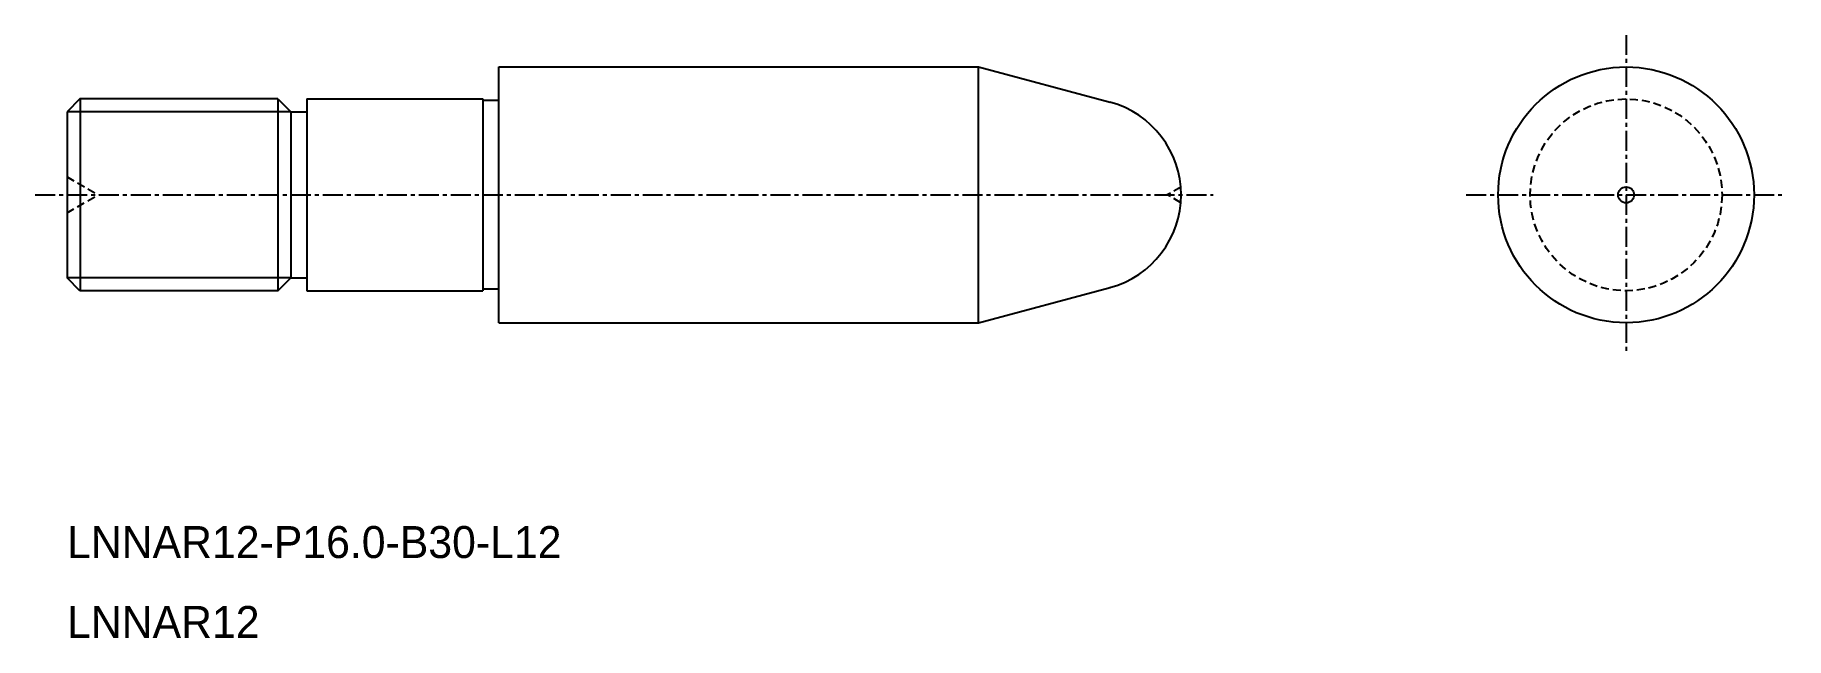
# Model space of a CAD drawing. Extents: x -1684 to -1575, y -1175 to -1137.
import ezdxf

# ---------------------------------------------------------------- set-up
doc = ezdxf.new("R2010")
doc.units = 0
doc.linetypes.add('CENTER', pattern=[2, 1.25, -0.25, 0.25, -0.25])
doc.linetypes.add('DASHED', pattern=[0.75, 0.5, -0.25])
doc.layers.get('0').update_dxf_attribs({"linetype": 'CONTINUOUS'})
doc.layers.add('CENTER', color=1, linetype='CENTER')

msp = doc.modelspace()

# ---------------------------------------------------------------- linework, layer by layer
at = {"color": 7, "linetype": 'CONTINUOUS'}
for p, q in [((-1655.48, -1154.8), (-1655.48, -1138.8)), ((-1655.48, -1138.8), (-1625.48, -1138.8)), ((-1625.48, -1138.8), (-1617.25, -1141)), ((-1625.48, -1154.8), (-1625.48, -1138.8)), ((-1681.67, -1140.8), (-1682.48, -1141.61)), ((-1669.29, -1140.8), (-1681.67, -1140.8)), ((-1681.66, -1140.8), (-1681.66, -1152.8)), ((-1669.3, -1140.8), (-1669.3, -1152.8)), ((-1669.29, -1140.8), (-1668.48, -1141.61)), ((-1667.48, -1140.8), (-1667.48, -1152.8)), ((-1667.48, -1140.8), (-1656.48, -1140.8)), ((-1656.48, -1140.8), (-1656.48, -1152.8)), ((-1682.48, -1141.61), (-1682.48, -1151.99)), ((-1668.48, -1141.61), (-1667.48, -1141.61)), ((-1668.48, -1141.61), (-1668.48, -1151.99)), ((-1681.67, -1152.8), (-1682.48, -1151.99)), ((-1669.29, -1152.8), (-1681.67, -1152.8)), ((-1669.29, -1152.8), (-1668.48, -1151.99)), ((-1668.48, -1151.99), (-1667.48, -1151.99)), ((-1667.48, -1152.8), (-1656.48, -1152.8)), ((-1655.48, -1152.7), (-1656.48, -1152.7)), ((-1625.48, -1154.8), (-1617.25, -1152.6)), ((-1655.48, -1154.8), (-1625.48, -1154.8))]:
    msp.add_line(p, q, dxfattribs=at)
at = {"color": 3, "linetype": 'CONTINUOUS'}
for p, q in [((-1668.48, -1141.61), (-1682.48, -1141.61)), ((-1668.48, -1151.99), (-1682.48, -1151.99))]:
    msp.add_line(p, q, dxfattribs=at)
at = {"color": 3, "linetype": 'DASHED'}
for p, q in [((-1682.48, -1145.68), (-1680.53, -1146.8)), ((-1612.83, -1146.31), (-1613.67, -1146.8)), ((-1682.48, -1147.93), (-1680.53, -1146.8)), ((-1612.83, -1147.29), (-1613.67, -1146.8))]:
    msp.add_line(p, q, dxfattribs=at)
at = {"color": 7, "linetype": 'CONTINUOUS'}
msp.add_lwpolyline([(-1655.48, -1140.9), (-1656.48, -1140.9)], dxfattribs=at)
at = {"color": 3, "linetype": 'DASHED'}
msp.add_circle((-1584.98, -1146.8), 6, dxfattribs=at)
at = {"color": 7, "linetype": 'CONTINUOUS'}
msp.add_arc((-1618.81, -1146.8), 6, 285, 75, dxfattribs=at)
at = {"layer": 'CENTER', "color": 1, "linetype": 'CENTER'}
for p, q in [((-1584.98, -1136.8), (-1584.98, -1156.8)), ((-1684.48, -1146.8), (-1610.81, -1146.8)), ((-1594.98, -1146.8), (-1574.98, -1146.8))]:
    msp.add_line(p, q, dxfattribs=at)
at = {"layer": 'CENTER', "color": 7, "linetype": 'CONTINUOUS'}
for radius in [8, 0.5]:
    msp.add_circle((-1584.98, -1146.8), radius, dxfattribs=at)

# ---------------------------------------------------------------- texts
at = {"color": 7, "linetype": 'CONTINUOUS'}
for s, p in [('LNNAR12-P16.0-B30-L12', (-1682.48, -1169.52)), ('LNNAR12', (-1682.48, -1174.52))]:
    msp.add_text(s, height=2, dxfattribs=at).set_placement(p)

doc.saveas('drawing.dxf')
